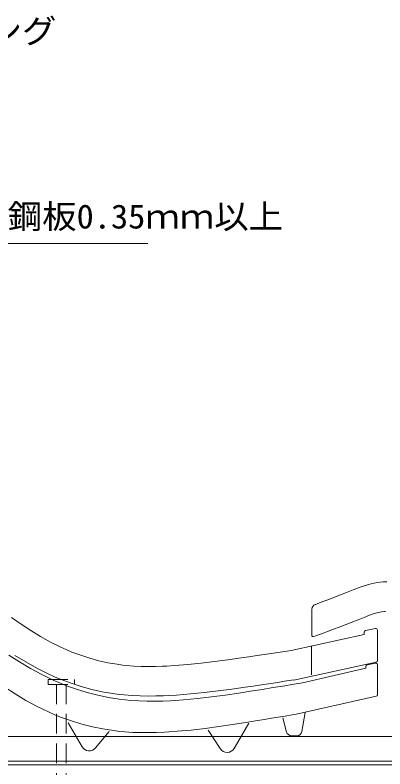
# Model space of a CAD drawing. Units: millimetres, scale not verified. Extents: x -731 to 666, y -369 to 388.
# Drawn here: x -89.4 to 136, y -70.7 to 388.4 of the extents above; entities that cross this region are included whole.
import ezdxf
from ezdxf.enums import TextEntityAlignment as Align

# ---------------------------------------------------------------- set-up
doc = ezdxf.new("R2010")
doc.units = ezdxf.units.MM
doc.header["$LTSCALE"] = 10
doc.linetypes.add('DASHED1', pattern=[1.8, 1.2, -0.6])
doc.linetypes.add('DASHED3', pattern=[4, 3, -1])
for name, color, linetype, lineweight in [('0-0_LAYER001', 4, 'Continuous', 18), ('0-1_LAYER003', 7, 'Continuous', 18), ('0-2_LAYER004', 2, 'Continuous', 18)]:
    doc.layers.add(name, color=color, linetype=linetype, lineweight=lineweight)
doc.styles.add('ＭＳ ゴシック', font='')
doc.styles.get('ＭＳ ゴシック').set_extended_font_data('MS Gothic')

msp = doc.modelspace()

# ---------------------------------------------------------------- linework, layer by layer
at = {"layer": '0-0_LAYER001'}
for p, q in [((93.46, 29.4), (93.88, 29.56)), ((91.42, 10.83), (91.42, 26.55)), ((130.22, 14.85), (124.22, 13.6)), ((131.43, 13.87), (131.43, -4.71)), ((78.97, 1.52), (123.43, 11.17)), ((92.78, 9.89), (98.95, 12.23)), ((123.43, 12.63), (123.43, 11.17)), ((91.24, -13.36), (91.24, 3.83)), ((-93.09, -1.46), (-86.68, -5.54)), ((-86.68, -5.54), (-80.04, -9.48)), ((130.64, -5.69), (80.5, -16.57)), ((124.39, -8.31), (124.39, -9.26)), ((130.2, -6.19), (125.17, -7.33)), ((131.43, -25.45), (131.43, -7.17)), ((-80.04, -9.48), (-73.15, -13.21)), ((-73.15, -13.21), (-66.08, -16.62)), ((85.72, -18.31), (124.39, -9.26)), ((-66.08, -16.62), (-61.71, -18.52)), ((83.42, -18.58), (85.85, -18.17)), ((-95.67, -20.95), (-89.31, -25)), ((-61.71, -18.52), (-58.03, -19.99)), ((-58.03, -19.99), (-51.86, -22.19)), ((-51.86, -22.19), (-45.5, -24.14)), ((55.24, -23.2), (59.98, -22.44)), ((59.98, -22.44), (62.43, -22.04)), ((62.43, -22.04), (66.64, -21.35)), ((66.64, -21.35), (70.84, -20.66)), ((70.84, -20.66), (75.04, -19.97)), ((75.04, -19.97), (79.23, -19.27)), ((79.23, -19.27), (83.42, -18.58)), ((-89.31, -25), (-82.74, -28.9)), ((-45.5, -24.14), (-39.03, -25.8)), ((-39.03, -25.8), (-32.49, -27.15)), ((-32.49, -27.15), (-25.97, -28.17)), ((21.81, -27.79), (30.32, -26.82)), ((30.32, -26.82), (38.73, -25.71)), ((38.73, -25.71), (47.04, -24.49)), ((47.04, -24.49), (55.24, -23.2)), ((130.64, -26.43), (81.06, -37.49)), ((-82.74, -28.9), (-75.92, -32.59)), ((-25.97, -28.17), (-22.04, -28.64)), ((-22.04, -28.64), (-18.99, -28.92)), ((-18.99, -28.92), (-14.03, -29.23)), ((-14.03, -29.23), (-9.06, -29.39)), ((-9.06, -29.39), (-4.16, -29.41)), ((-4.16, -29.41), (0.67, -29.3)), ((0.67, -29.3), (5.39, -29.1)), ((5.39, -29.1), (8.19, -28.94)), ((8.19, -28.94), (13.25, -28.58)), ((13.25, -28.58), (21.81, -27.79)), ((-75.92, -32.59), (-68.93, -35.96)), ((-68.93, -35.96), (-64.63, -37.83)), ((85.43, -47.92), (87.37, -36.32)), ((-64.63, -37.83), (-61, -39.28)), ((-61, -39.28), (-54.91, -41.45)), ((55.98, -41.62), (58.43, -41.23)), ((58.43, -41.23), (62.63, -40.54)), ((62.63, -40.54), (66.83, -39.85)), ((66.83, -39.85), (71.03, -39.15)), ((71.03, -39.15), (75.22, -38.46)), ((76.13, -48.18), (73.88, -39.61)), ((75.22, -38.46), (79.41, -37.76)), ((79.41, -37.76), (81.03, -37.49)), ((-48.48, -57.2), (-57.02, -42.67)), ((-54.91, -41.45), (-48.64, -43.38)), ((-48.64, -43.38), (-42.26, -45.01)), ((-42.26, -45.01), (-35.81, -46.34)), ((26.4, -46), (34.77, -44.88)), ((34.77, -44.88), (43.06, -43.67)), ((43.06, -43.67), (51.25, -42.39)), ((44.14, -58.13), (53.08, -42.89)), ((51.25, -42.39), (55.98, -41.62)), ((-40.31, -57.85), (-32.01, -47.79)), ((-35.81, -46.34), (-29.38, -47.35)), ((-29.38, -47.35), (-25.52, -47.81)), ((-25.52, -47.81), (-22.52, -48.08)), ((-22.52, -48.08), (-17.62, -48.4)), ((-17.62, -48.4), (-12.71, -48.55)), ((-12.71, -48.55), (-7.86, -48.57)), ((-7.86, -48.57), (-3.08, -48.46)), ((-3.08, -48.46), (1.61, -48.26)), ((1.61, -48.26), (4.38, -48.1)), ((4.38, -48.1), (9.41, -47.75)), ((9.41, -47.75), (17.92, -46.97)), ((17.92, -46.97), (26.4, -46)), ((35.63, -58.32), (28.31, -47.02)), ((82.47, -50.43), (79.05, -50.43))]:
    msp.add_line(p, q, dxfattribs=at)
at = {"layer": '0-0_LAYER001', "color": 2, "linetype": 'DASHED1'}
for p, q in [((-64.18, -19.16), (-64.18, -74.3)), ((-58.18, -19.16), (-58.18, -74.05))]:
    msp.add_line(p, q, dxfattribs=at)
at = {"layer": '0-0_LAYER001', "color": 2}
msp.add_lwpolyline([(-327.88, 101.54), (-242.56, 249.32), (-8.56, 249.32)], dxfattribs=at)
at = {"layer": '0-0_LAYER001'}
for points in [[(93.88, 29.56), (94.7, 29.87), (98.25, 31.21), (101.8, 32.56), (105.37, 33.92), (108.96, 35.31), (112.56, 36.72), (114.67, 37.55), (116.75, 38.38), (120.35, 39.78), (123.99, 41.06), (127.64, 42.13), (131.33, 42.88), (135.03, 43.23), (137.19, 43.2)], [(98.99, 12.25), (101.05, 13.03), (104.62, 14.37), (108.21, 15.73), (111.83, 17.12), (115.48, 18.53), (119.16, 19.97), (121.31, 20.82), (123.34, 21.63), (126.61, 22.9), (129.51, 23.92), (131.97, 24.64), (133.97, 25.05), (135.74, 25.22), (136.42, 25.21)], [(-91.44, 21.51), (-85.64, 17.5), (-79.77, 13.64), (-73.8, 9.99), (-67.7, 6.58), (-61.45, 3.45), (-57.76, 1.79), (-54.7, 0.51), (-49.34, -1.49), (-43.88, -3.24), (-38.35, -4.74)], [(-38.35, -4.74), (-32.75, -5.98), (-27.1, -6.95), (-23.81, -7.38), (-21.29, -7.65), (-16.94, -7.99), (-12.58, -8.19), (-8.22, -8.27), (-3.85, -8.23), (0.52, -8.1), (3.05, -7.99), (7.78, -7.72), (15.91, -7.09), (24.04, -6.28), (32.14, -5.32), (40.23, -4.24), (48.32, -3.1), (53, -2.41), (55.44, -2.05), (59.64, -1.42), (63.83, -0.79), (68.03, -0.16), (72.22, 0.48), (76.41, 1.12), (78.85, 1.48)], [(-89.41, -1.56), (-82.89, -5.55), (-76.12, -9.34), (-69.18, -12.81), (-64.91, -14.74), (-61.3, -16.23), (-55.25, -18.5), (-49, -20.51), (-42.65, -22.23)], [(-42.65, -22.23), (-36.21, -23.65), (-29.8, -24.75), (-25.94, -25.26), (-22.95, -25.58), (-18.05, -25.96), (-13.15, -26.18), (-8.3, -26.27), (-3.52, -26.23), (1.17, -26.09), (3.95, -25.97), (8.98, -25.68), (17.51, -25.02), (25.99, -24.17), (34.38, -23.18), (42.68, -22.08), (50.89, -20.91), (55.63, -20.21), (58.09, -19.85), (62.3, -19.22), (66.51, -18.59), (70.72, -17.95), (74.92, -17.32), (79.12, -16.68), (80.74, -16.43)]]:
    msp.add_lwpolyline(points, dxfattribs=at)
at = {"layer": '0-0_LAYER001', "color": 2, "linetype": 'DASHED1'}
for points in [[(-69.18, -16.16), (-53.18, -16.16), (-53.18, -19.16)], [(-69.18, -16.16), (-69.18, -19.16), (-53.18, -19.16)]]:
    msp.add_lwpolyline(points, dxfattribs=at)
at = {"layer": '0-0_LAYER001'}
for centre, radius, start, end in [((94.53, 26.6), 3, 110.949, 178.7), ((130.43, 13.87), 1, 0, 101.7331), ((92.42, 10.83), 1, 180, 290.7317), ((124.43, 12.63), 1, 101.7331, 180), ((125.39, -8.31), 1, 102.7244, 180), ((130.43, -7.17), 1, 0, 102.7244), ((130.43, -4.71), 1, 282.245, 0), ((130.43, -25.45), 1, 282.583, 0), ((79.03, -47.42), 3, 194.6764, 270), ((82.47, -47.43), 3, 270, 350.5377), ((-44.17, -54.67), 5, 210.4258, 320.47), ((39.83, -55.6), 5, 212.9399, 329.6172)]:
    msp.add_arc(centre, radius, start, end, dxfattribs=at)
at = {"layer": '0-1_LAYER003'}
msp.add_line((-242.56, 249.32), (-8.56, 249.32), dxfattribs=at)
for points in [[(-413.23, 229.32), (-413.23, -66.43), (-413.23, -68.18), (665.8, -68.18)], [(665.8, -51.01), (-268.37, -51.01), (-268.37, -66.01), (665.8, -66.01)]]:
    msp.add_lwpolyline(points, dxfattribs=at)
at = {"layer": '0-2_LAYER004'}
for p, q in [((665.8, -51.01), (-268.37, -51.01)), ((-268.37, -66.01), (665.8, -66.01))]:
    msp.add_line(p, q, dxfattribs=at)
at = {"layer": '0-2_LAYER004', "linetype": 'DASHED3'}
msp.add_line((665.8, -68.18), (-413.23, -68.18), dxfattribs=at)

# ---------------------------------------------------------------- texts
at = {"layer": '0-0_LAYER001', "color": 7, "style": 'ＭＳ ゴシック', "width": 1.05}
for s, p in [('外壁\u3000防火サイディング', (-295.11, 366.95)), ('雨押水切カラー鋼板0.35ｍｍ以上', (-240.84, 254.01))]:
    msp.add_text(s, height=14.66, dxfattribs=at).set_placement(p, align=Align.BOTTOM_LEFT)

doc.saveas('drawing.dxf')
